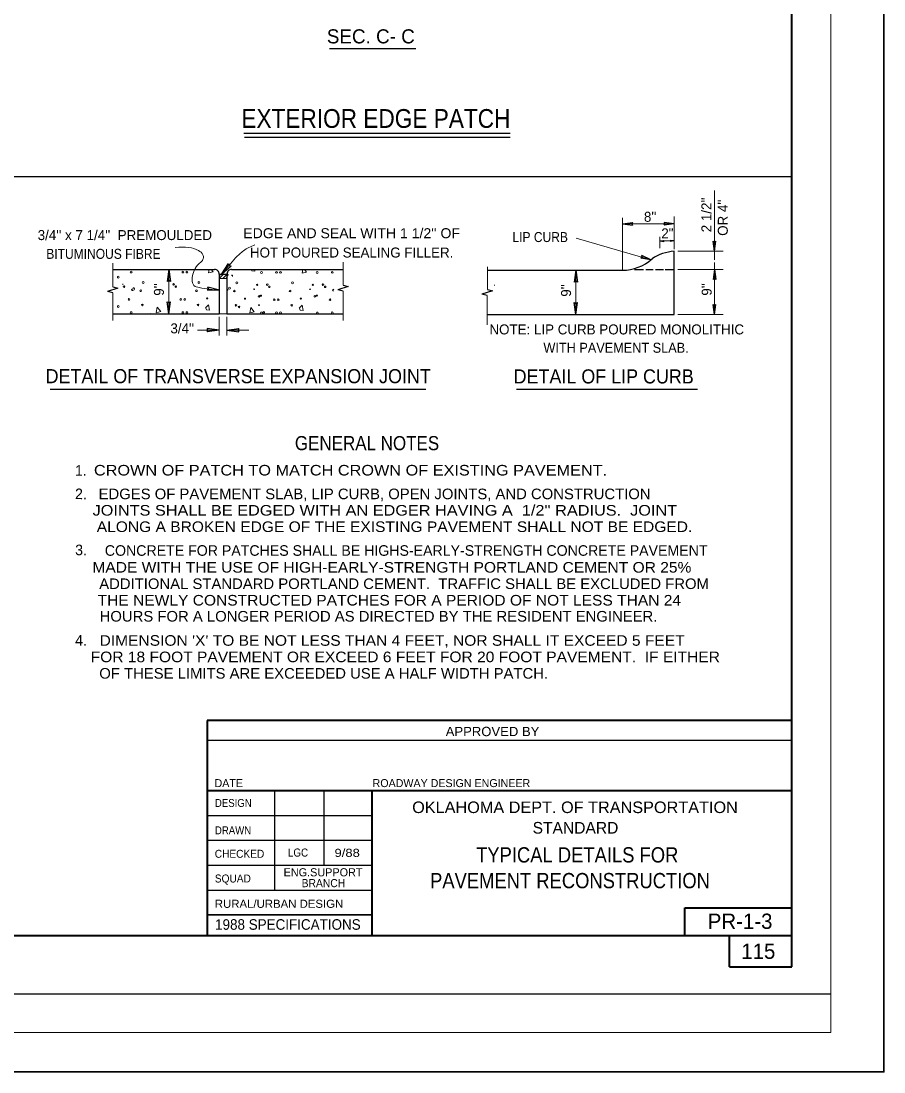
# Model space of a CAD drawing. Extents: x 68 to 441, y -138 to 136.
# Drawn here: x 329.6 to 440.5, y -137.9 to -2.9 of the extents above; entities that cross this region are included whole.
import ezdxf
from ezdxf.enums import TextEntityAlignment as Align

# ---------------------------------------------------------------- set-up
doc = ezdxf.new("R2010")
doc.units = 0
doc.header["$LTSCALE"] = 0.51
doc.layers.add('1', color=7, linetype='Continuous', lineweight=13)
doc.layers.add('25', color=7, linetype='Continuous', lineweight=25)

msp = doc.modelspace()

# ---------------------------------------------------------------- linework, layer by layer
at = {"layer": '1'}
for p, q in [((433.6647, -132.8843), (433.665, 97.1185)), ((418.75, -24.6595), (418.7492, -33.5878)), ((406.9072, -28.2027), (406.9067, -34.9188)), ((413.5695, -28.0197), (413.5693, -32.2261)), ((406.907, -28.9643), (413.5695, -28.9641)), ((400.9651, -30.8035), (410.575, -33.5704)), ((411.7215, -30.6205), (411.7215, -32.104)), ((411.7215, -31.1587), (413.5695, -31.1587)), ((414.0362, -32.4801), (419.8657, -32.4798)), ((341.4106, -34.0003), (341.4106, -37.059)), ((348.6258, -34.8259), (348.6256, -40.506)), ((353.7261, -35.2407), (353.8051, -34.8262)), ((365.7578, -35.2765), (365.8432, -34.8267)), ((371.0146, -33.8861), (371.0146, -36.8302)), ((389.5528, -34.4625), (389.5528, -37.4066)), ((400.9349, -34.9186), (400.9347, -40.5984)), ((414.0364, -34.8168), (419.866, -34.8163)), ((418.7492, -33.9332), (418.7485, -40.5989)), ((355.6438, -35.4303), (355.1013, -35.9996)), ((355.306, -35.4305), (355.1016, -35.6449)), ((356.0777, -35.4672), (355.5677, -36.0026)), ((356.0777, -35.8441), (355.9264, -36.0026)), ((371.002, -37.6037), (371.002, -41.3804)), ((341.398, -37.8325), (341.398, -41.3804)), ((389.5402, -38.1801), (389.5402, -41.9568)), ((355.1013, -40.9282), (355.1013, -43.2911)), ((356.0772, -40.9282), (356.0772, -43.2908)), ((414.0367, -40.5989), (419.8662, -40.5987)), ((352.2836, -42.6148), (355.1013, -42.6148)), ((356.0772, -42.615), (358.8791, -42.615)), ((73.6602, -132.8843), (433.6647, -132.8843))]:
    msp.add_line(p, q, dxfattribs=at)
at = {"layer": '1', "lineweight": 40}
for p, q in [((428.6644, -124.4404), (428.6647, 84.6188)), ((103.6606, -120.384), (428.6644, -120.384))]:
    msp.add_line(p, q, dxfattribs=at)
at = {"layer": '1', "lineweight": 25}
for p, q in [((369.2771, -6.4445), (380.3587, -6.4447)), ((392.469, -17.3305), (358.2385, -17.3313)), ((392.469, -17.8563), (358.3181, -17.8573)), ((103.6606, -22.8616), (428.6644, -22.8616)), ((406.9072, -28.9648), (408.1932, -28.7882)), ((406.9072, -28.9648), (408.1932, -29.1415)), ((413.5693, -28.9636), (412.2833, -28.7867)), ((413.5693, -28.9636), (412.2833, -29.14)), ((411.7215, -31.1589), (412.236, -31.0882)), ((411.7215, -31.1589), (412.2357, -31.2297)), ((413.5387, -31.1589), (413.0243, -31.0882)), ((413.5387, -31.1589), (413.0246, -31.2297)), ((418.7498, -32.4796), (418.5732, -31.1934)), ((418.7498, -32.4796), (418.9264, -31.1937)), ((410.575, -33.5697), (409.2901, -33.3837)), ((410.575, -33.5697), (409.388, -33.0442)), ((413.5695, -40.5989), (413.5693, -32.4801)), ((341.4106, -34.8259), (354.4975, -34.8262)), ((348.6251, -34.8262), (348.4132, -36.3693)), ((348.6251, -34.8262), (348.837, -36.3693)), ((355.4361, -35.3822), (356.2823, -34.0746)), ((355.4361, -35.3822), (356.6037, -34.351)), ((356.6815, -34.8264), (371.0146, -34.8269)), ((389.5528, -34.9186), (406.9067, -34.9188)), ((400.9342, -34.9191), (400.7222, -36.462)), ((400.9342, -34.9191), (401.1461, -36.462)), ((408.4504, -34.8171), (409.6082, -34.8168)), ((409.8924, -34.8168), (410.8678, -34.8168)), ((411.1522, -34.8166), (412.1678, -34.8166)), ((412.4114, -34.8166), (413.5695, -34.8166)), ((418.7485, -34.8166), (418.5715, -36.1025)), ((418.7485, -34.8166), (418.9249, -36.1025)), ((355.1016, -35.4305), (355.1013, -40.506)), ((355.1016, -35.4305), (356.0777, -35.4303)), ((356.0777, -35.4303), (356.0772, -40.506)), ((341.398, -37.8325), (340.7132, -37.6497)), ((355.1102, -37.4944), (353.5526, -37.4997)), ((355.1102, -37.4944), (353.609, -37.0794)), ((371.002, -37.6037), (370.3171, -37.4209)), ((348.6263, -40.5057), (348.4147, -38.9626)), ((348.6263, -40.5057), (348.8385, -38.9626)), ((389.5402, -38.1801), (388.8553, -37.9973)), ((400.9354, -40.5982), (400.7237, -39.0553)), ((400.9354, -40.5982), (401.1476, -39.0553)), ((341.398, -40.5057), (355.1013, -40.506)), ((356.0772, -40.506), (371.002, -40.5065)), ((418.749, -40.5987), (418.5727, -39.3125)), ((418.749, -40.5987), (418.9262, -39.3128)), ((389.5402, -40.5984), (413.5695, -40.5989)), ((355.1011, -42.614), (353.5579, -42.4021)), ((355.1011, -42.614), (353.5579, -42.8259)), ((356.0774, -42.6157), (357.6203, -42.4038)), ((356.0774, -42.6157), (357.6203, -42.828)), ((333.3479, -50.1847), (381.6577, -50.1857)), ((393.2754, -50.1859), (416.5451, -50.1864)), ((88.6602, -127.8839), (433.6647, -127.8839))]:
    msp.add_line(p, q, dxfattribs=at)
at = {"layer": '1', "lineweight": 35}
msp.add_lwpolyline([(67.6197, -137.9371), (440.5157, -137.9371), (440.5157, 135.837), (67.6197, 135.837)], close=True, dxfattribs=at)
at = {"layer": '1', "lineweight": 25}
for points in [[(408.1932, -28.7882), (408.0938, -28.9666), (408.1932, -29.1415)], [(412.2833, -29.14), (412.3827, -28.9616), (412.2833, -28.7867)], [(412.236, -31.0882), (412.1962, -31.1597), (412.2357, -31.2297)], [(413.0243, -31.0882), (413.0641, -31.1597), (413.0246, -31.2297)], [(418.5732, -31.1934), (418.7517, -31.2931), (418.9264, -31.1937)], [(409.2901, -33.3837), (409.4353, -33.2397), (409.388, -33.0442)], [(356.2823, -34.0746), (356.3667, -34.3047), (356.6037, -34.351)], [(348.837, -36.3693), (348.6231, -36.25), (348.4132, -36.3693)], [(401.1461, -36.462), (400.9322, -36.3429), (400.7222, -36.462)], [(418.9249, -36.1025), (418.7464, -36.0031), (418.5715, -36.1025)], [(341.4106, -37.059), (342.0615, -37.2327), (340.7132, -37.6497)], [(353.5526, -37.4997), (353.6993, -37.3034), (353.609, -37.0794)], [(371.0146, -36.8302), (371.6655, -37.0039), (370.3171, -37.4209)], [(389.5528, -37.4066), (390.2037, -37.5802), (388.8553, -37.9973)], [(348.4147, -38.9626), (348.6286, -39.0819), (348.8385, -38.9626)], [(400.7237, -39.0553), (400.9377, -39.1743), (401.1476, -39.0553)], [(418.5727, -39.3125), (418.7512, -39.4119), (418.9262, -39.3128)], [(353.5579, -42.8259), (353.6773, -42.612), (353.5579, -42.4021)], [(357.6203, -42.4038), (357.5013, -42.6181), (357.6203, -42.828)]]:
    msp.add_lwpolyline(points, dxfattribs=at)
at = {"layer": '1'}
for points in [[(354.0535, -34.8262), (354.2913, -35.1153), (353.7104, -35.2724)], [(359.6339, -34.8264), (359.6755, -35.025), (359.267, -34.9936), (359.2116, -34.8264)], [(366.0561, -34.8267), (366.3229, -35.1508), (365.7422, -35.3079)], [(356.6492, -35.6012), (356.6976, -35.5647), (356.7762, -35.5647), (356.8073, -35.6432), (356.7917, -35.7218)], [(344.1728, -37.4237), (344.0787, -37.4707), (344.0001, -37.5181), (343.9216, -37.5339), (343.8431, -37.5337), (343.796, -37.4554), (343.8431, -37.3767), (343.9216, -37.361), (343.9842, -37.2983), (344.0316, -37.2354), (344.0942, -37.1883), (344.1728, -37.1881), (344.2043, -37.2667), (344.1887, -37.3454)], [(344.1902, -37.3484), (344.171, -37.4219), (344.1687, -37.424)], [(356.2045, -37.4594), (356.1102, -37.5065), (356.0777, -37.5262)], [(356.2217, -37.3839), (356.2027, -37.4577), (356.2005, -37.4594)], [(369.8057, -37.5607), (369.7626, -37.5694), (369.6841, -37.5694), (369.6368, -37.4909), (369.6841, -37.4124), (369.7623, -37.3965), (369.8057, -37.353)], [(346.9998, -40.3449), (347.1255, -39.6855), (347.5652, -40.2196), (346.9842, -40.3767)], [(353.3334, -39.7638), (353.7104, -39.3711), (353.8517, -40.0467), (353.4434, -40.015), (353.3648, -39.7796)], [(359.0317, -40.3804), (359.1572, -39.721), (359.5967, -40.2551), (359.016, -40.4122)], [(365.3649, -39.7993), (365.7419, -39.4068), (365.8832, -40.0822), (365.4749, -40.0507), (365.3966, -39.8151)]]:
    msp.add_lwpolyline(points, dxfattribs=at)
msp.add_lwpolyline([(355.1016, -36.0026), (356.0772, -36.0026), (356.0772, -40.506), (355.1016, -40.506)], close=True, dxfattribs=at)
for centre, radius in [((343.7771, -35.1581), 0.1163), ((350.4245, -35.1581), 0.1163), ((350.939, -35.1581), 0.1163), ((360.5206, -35.2012), 0.1176), ((362.4561, -35.1936), 0.1163), ((362.9706, -35.1936), 0.1163), ((367.6824, -35.2012), 0.1176), ((369.618, -35.1936), 0.1163), ((342.1222, -35.8175), 0.1204), ((345.3226, -36.5042), 0.1204), ((352.4844, -36.5042), 0.1204), ((357.3542, -36.5397), 0.1204), ((364.516, -36.5397), 0.1204), ((342.8615, -37.0206), 0.097), ((345.0039, -37.5623), 0.1039), ((349.23, -36.7347), 0.1106), ((349.5088, -37.0206), 0.097), ((352.1658, -37.5623), 0.1039), ((356.4158, -37.2296), 0.1163), ((357.0355, -37.5979), 0.1039), ((359.5923, -37.3668), 0.0478), ((359.9507, -36.8025), 0.0811), ((361.2616, -36.7703), 0.1106), ((361.5404, -37.0562), 0.097), ((364.1974, -37.5979), 0.1039), ((366.7542, -37.3668), 0.0478), ((367.1126, -36.8025), 0.0811), ((368.4234, -36.7703), 0.1106), ((368.7023, -37.0562), 0.097), ((343.4902, -38.6693), 0.1111), ((350.1376, -38.6693), 0.1111), ((350.6521, -38.6693), 0.1111), ((353.5355, -38.5339), 0.0755), ((358.4053, -38.5694), 0.0755), ((360.2135, -38.283), 0.1021), ((360.4647, -38.1873), 0.0738), ((362.1692, -38.7048), 0.1111), ((362.6837, -38.7048), 0.1111), ((365.5671, -38.5694), 0.0755), ((367.3754, -38.283), 0.1021), ((367.6265, -38.1873), 0.0738), ((369.3311, -38.7048), 0.1111), ((342.1222, -39.5935), 0.1204), ((343.7771, -40.3662), 0.1163), ((345.2108, -39.3861), 0.1036), ((350.4245, -40.3662), 0.1163), ((350.939, -40.3662), 0.1163), ((352.3727, -39.3861), 0.1036), ((357.2424, -39.4217), 0.1036), ((357.6426, -39.6338), 0.1039), ((360.1993, -39.4028), 0.0478), ((360.8205, -40.3189), 0.1021), ((364.4043, -39.4217), 0.1036)]:
    msp.add_circle(centre, radius, dxfattribs=at)
at = {"layer": '1', "lineweight": 25}
for centre, radius, start, end in [((406.9194, -29.2902), 5.6287, 269.87119, 312.26726), ((413.9428, -38.2693), 5.8013, 93.69127, 123.92369), ((354.4974, -35.4303), 0.6041, 359.98816, 89.98889), ((356.6817, -35.4304), 0.6041, 90.00434, 180.00538)]:
    msp.add_arc(centre, radius, start, end, dxfattribs=at)
at = {"layer": '1'}
for centre, radius, start, end in [((356.1288, -35.5326), 0.1111, 242.52496, 117.46736), ((342.5826, -36.7347), 0.1106, 334.48294, 25.51787), ((390.3742, -36.8274), 0.1106, 334.48294, 25.51787), ((346.3737, -40.5565), 0.0755, 120.61462, 137.84221), ((346.3737, -40.5565), 0.0755, 42.15521, 59.3854), ((353.5355, -40.5565), 0.0755, 120.61462, 138.00849), ((353.5355, -40.5565), 0.0755, 41.98894, 59.3854), ((360.5206, -40.4093), 0.1176, 304.50174, 235.49367), ((362.4561, -40.4018), 0.1163, 296.02884, 243.96656), ((362.9706, -40.4018), 0.1163, 296.00557, 243.98984), ((367.6824, -40.4093), 0.1176, 304.25271, 235.7427), ((369.618, -40.4018), 0.1163, 295.70307, 244.29233)]:
    msp.add_arc(centre, radius, start, end, dxfattribs=at)
for points in [[(349.4431, -31.9882), (351.1902, -32.0084), (352.4292, -32.3945), (352.9979, -32.9231), (353.0387, -33.431), (352.3075, -34.2641), (351.7792, -35.1989), (351.6168, -36.0932), (351.8403, -36.8856), (352.531, -37.1498), (355.1104, -37.4952)], [(359.6807, -31.6427), (358.198, -32.4149), (357.2025, -33.3296), (355.4353, -35.3819)]]:
    msp.add_spline(points, degree=3, dxfattribs=at)
at = {"layer": '25', "lineweight": 40}
for p, q in [((353.5267, -92.7884), (353.5267, -120.384)), ((428.6644, -92.7884), (353.5267, -92.7884)), ((353.5267, -101.7756), (428.6644, -101.7756)), ((374.6997, -101.7756), (374.6997, -120.384)), ((414.9118, -116.825), (428.6644, -116.825)), ((414.9118, -120.384), (414.9118, -116.825)), ((420.6842, -124.4404), (420.6842, -120.384)), ((420.6842, -124.4404), (428.6644, -124.4404))]:
    msp.add_line(p, q, dxfattribs=at)
at = {"layer": '25'}
for p, q in [((353.5267, -95.285), (428.6644, -95.285)), ((362.1952, -101.7439), (362.1952, -114.526)), ((368.5157, -101.7756), (368.5154, -111.3623)), ((353.5365, -104.9714), (374.7065, -104.9714)), ((353.5365, -108.1665), (374.7067, -108.1665)), ((353.5267, -111.3623), (374.6856, -111.3623)), ((353.5267, -114.5579), (374.6997, -114.5579))]:
    msp.add_line(p, q, dxfattribs=at)
at = {"layer": '25', "lineweight": 35}
msp.add_line((353.5267, -117.7535), (374.6997, -117.7535), dxfattribs=at)

# ---------------------------------------------------------------- texts
at = {"layer": '1'}
for s, height, p in [('SEC. C- C', 1.812, (374.5709, -5.7744)), ("8''", 1.284, (410.4747, -28.6945)), (" 3/4'' x 7 1/4''  PREMOULDED", 1.284, (342.722, -31.0472)), ('2"', 1.284, (412.6828, -30.8234)), ('HOT POURED SEALING FILLER.', 1.284, (372.1062, -33.288)), (" 3/4''", 1.284, (350.1025, -43.0323)), ('NOTE: LIP CURB POURED MONOLITHIC', 1.284, (406.1741, -43.1683)), ('CONCRETE FOR PATCHES SHALL BE HIGHS-EARLY-STRENGTH CONCRETE PAVEMENT', 1.359, (379.1133, -71.6121))]:
    msp.add_text(s, height=height, dxfattribs=at).set_placement(p, align=Align.CENTER)
for s, height, width, p in [('EXTERIOR EDGE PATCH', 2.416, 0.9, (375.2208, -16.63)), ("EDGE AND SEAL WITH 1 1/2'' OF ", 1.284, 1.05, (372.3572, -30.8052)), ('LIP CURB', 1.284, 0.9, (396.3367, -31.2991)), ('BITUMINOUS FIBRE', 1.284, 0.9, (340.2106, -33.4567)), ('WITH PAVEMENT SLAB.', 1.284, 0.95, (406.0839, -45.5227)), ('DETAIL OF TRANSVERSE EXPANSION JOINT', 1.812, 0.95, (357.5316, -49.4361)), ('DETAIL OF LIP CURB', 1.812, 0.95, (404.4978, -49.4686)), ('GENERAL NOTES', 1.812, 0.9, (374.083, -58.0425)), ('CROWN OF PATCH TO MATCH CROWN OF EXISTING PAVEMENT.', 1.359, 1.15, (371.9636, -61.2959)), ('EDGES OF PAVEMENT SLAB, LIP CURB, OPEN JOINTS, AND CONSTRUCTION', 1.359, 1.05, (375.0562, -64.3418)), ("JOINTS SHALL BE EDGED WITH AN EDGER HAVING A  1/2'' RADIUS.  JOINT", 1.359, 1.15, (376.3755, -66.447)), ('ALONG A BROKEN EDGE OF THE EXISTING PAVEMENT SHALL NOT BE EDGED.', 1.359, 1.1, (377.6184, -68.5555)), ('MADE WITH THE USE OF HIGH-EARLY-STRENGTH PORTLAND CEMENT OR 25%', 1.359, 1.1, (377.2795, -73.773)), ('ADDITIONAL STANDARD PORTLAND CEMENT.  TRAFFIC SHALL BE EXCLUDED FROM', 1.359, 1.05, (378.8454, -75.8825)), ('THE NEWLY CONSTRUCTED PATCHES FOR A PERIOD OF NOT LESS THAN 24 ', 1.359, 1.1, (377.231, -78.0027)), ('HOURS FOR A LONGER PERIOD AS DIRECTED BY THE RESIDENT ENGINEER.', 1.359, 1.05, (375.5581, -80.0627)), ("DIMENSION 'X' TO BE NOT LESS THAN 4 FEET, NOR SHALL IT EXCEED 5 FEET", 1.359, 1.1, (377.3091, -83.1714)), ('FOR 18 FOOT PAVEMENT OR EXCEED 6 FEET FOR 20 FOOT PAVEMENT.  IF EITHER', 1.359, 1.1, (379.0042, -85.2832)), ('OF THESE LIMITS ARE EXCEEDED USE A HALF WIDTH PATCH.', 1.359, 1.05, (368.5132, -87.3952))]:
    msp.add_text(s, height=height, dxfattribs=dict(at, width=width)).set_placement(p, align=Align.CENTER)
for s, height, rotation, p in [("2 1/2''", 1.284, 90, (418.3347, -27.8041)), ("OR 4''", 1.284, 90, (420.4434, -28.167)), ("9''", 1.284, 90, (347.9828, -37.3921)), ("9''", 1.284, 90, (400.3024, -37.5187)), ("9''", 1.284, 90, (418.3727, -37.3843)), ('1.', 1.359, 359.559, (337.3057, -61.3267)), ('2.', 1.359, 359.559, (337.315, -64.336)), ('3.', 1.359, 359.559, (337.3296, -71.5384)), ('4.', 1.359, 359.559, (337.3296, -83.1521))]:
    msp.add_text(s, height=height, rotation=rotation, dxfattribs=at).set_placement(p, align=Align.CENTER)
at = {"layer": '1', "width": 0.9}
for s, p in [('TYPICAL DETAILS FOR', (388.0997, -111.0205)), ('PAVEMENT RECONSTRUCTION', (382.184, -114.3302))]:
    msp.add_text(s, height=1.963, dxfattribs=at).set_placement(p)
at = {"layer": '25'}
for s, height, width, p in [('APPROVED BY', 1.196, 1.05, (384.1936, -94.7854)), ('DESIGN', 1.025, 0.9, (354.535, -103.8831)), ('OKLAHOMA DEPT. OF TRANSPORTATION', 1.486, 1.05, (379.8855, -104.6699)), ('DRAWN', 1.025, 0.9, (354.5352, -107.3978)), ('CHECKED', 1.025, 0.95, (354.5152, -110.4137)), ('LGC', 1.042, 0.9, (363.9279, -110.2647)), ('9/88', 1.042, 1.2, (369.9066, -110.3019)), ('SQUAD', 1.025, 0.95, (354.5252, -113.5892)), ('BRANCH', 1.042, 0.95, (365.6843, -114.1909)), ('RURAL/URBAN DESIGN', 1.042, 1.05, (354.5254, -116.8449)), ('1988 SPECIFICATIONS', 1.359, 0.95, (354.5592, -119.6644))]:
    msp.add_text(s, height=height, dxfattribs=dict(at, width=width)).set_placement(p)
for s, height, p in [('DATE', 1.025, (354.4887, -101.3326)), ('ROADWAY DESIGN ENGINEER', 1.025, (374.7983, -101.3326)), ('STANDARD', 1.498, (395.3645, -107.3113)), ('ENG.SUPPORT', 1.042, (363.3637, -112.8013)), ('PR-1-3', 1.963, (417.8673, -119.5504)), ('115', 1.963, (422.1756, -123.4037))]:
    msp.add_text(s, height=height, dxfattribs=at).set_placement(p)

doc.saveas('drawing.dxf')
